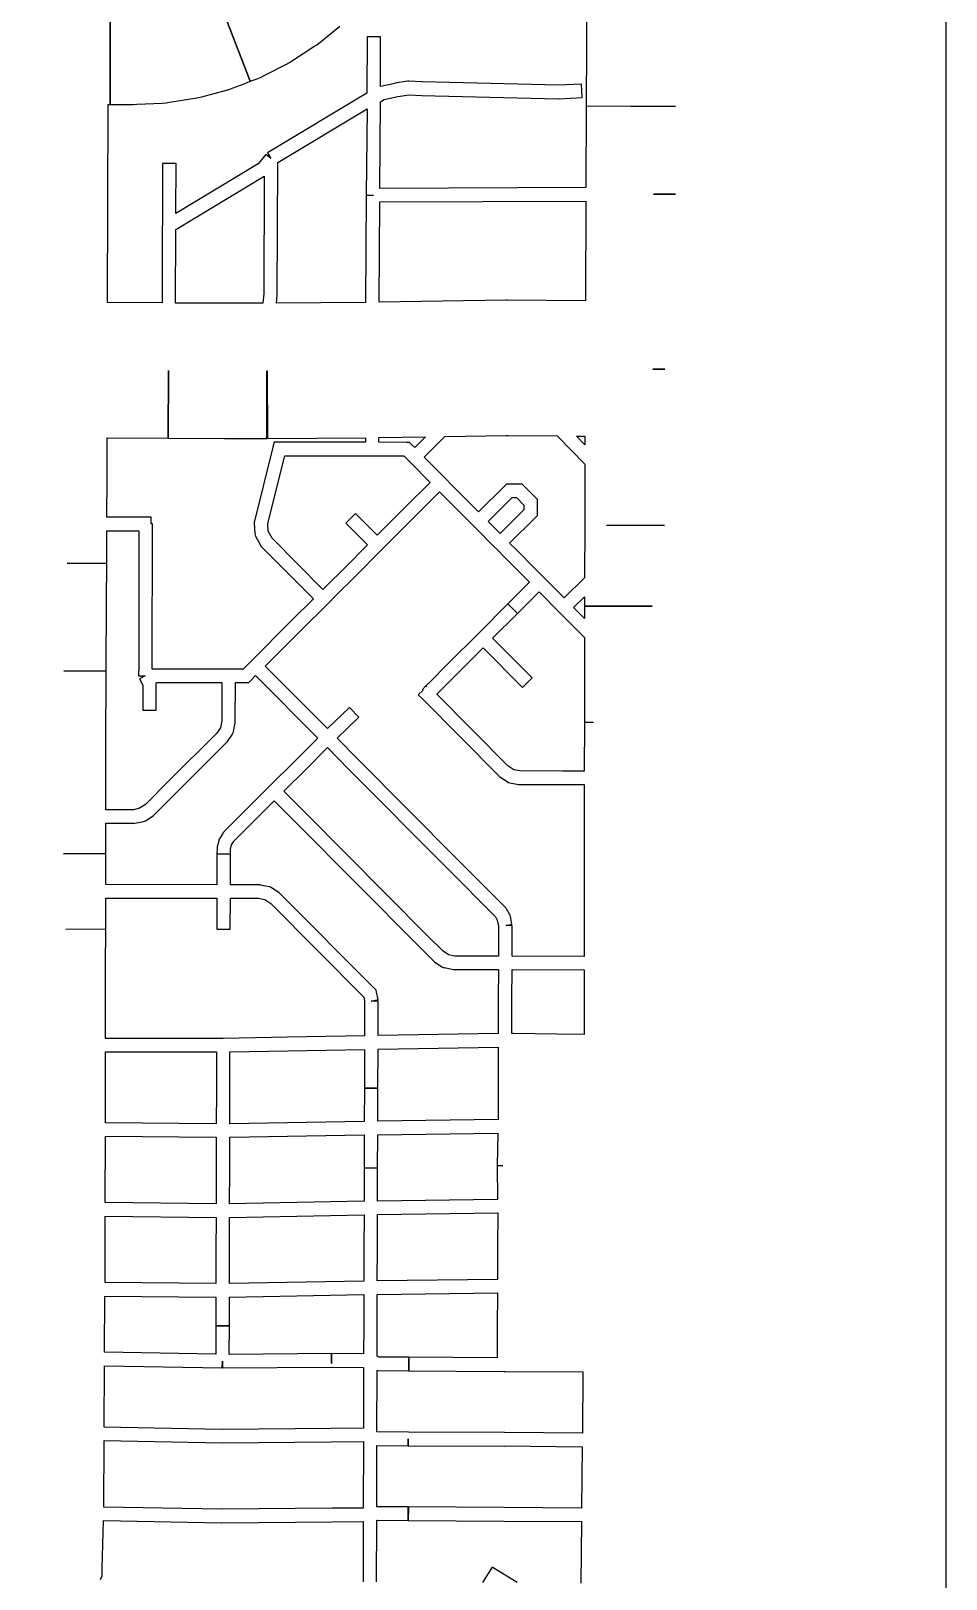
# Model space of a CAD drawing. Extents: x 0 to 1129, y 203 to 1017.
# Drawn here: x 847.4 to 923.7, y 613.4 to 742.6 of the extents above; entities that cross this region are included whole.
import ezdxf

# ---------------------------------------------------------------- set-up
doc = ezdxf.new("R2010")
doc.units = 0
doc.layers.get('0').update_dxf_attribs({"linetype": 'CONTINUOUS'})

msp = doc.modelspace()

# ---------------------------------------------------------------- linework, layer by layer
at = {"color": 1}
for points in [[(43.7515, 988.370444), (43.7515, 799.613167), (43.18, 799.627278), (42.890722, 788.338378), (43.7515, 788.317154), (43.7515, 276.027377), (923.734511, 276.027377), (923.734511, 988.370377), (43.7515, 988.370444)], [(893.755399, 746.428423), (893.706022, 736.353089), (901.163733, 736.317823), (901.163733, 736.310824), (893.706022, 736.339046), (893.677799, 729.530424), (876.49751, 729.466912), (876.553955, 736.698868), (876.850288, 736.882313), (877.986244, 737.129268), (878.931666, 737.291535), (879.954733, 737.228023), (879.961732, 737.228023), (879.968731, 737.228023), (891.377553, 736.952868), (891.398776, 736.952868), (891.419999, 736.952868), (893.367332, 737.044602), (893.317932, 738.17349), (891.412932, 738.07469), (891.412932, 738.081689), (880.025266, 738.356845), (879.997043, 738.356845), (878.903421, 738.420356), (878.839932, 738.427355), (878.783488, 738.420356), (877.767488, 738.243956), (877.760489, 738.243956), (877.739266, 738.236957), (876.532754, 737.961779), (876.553977, 742.131623), (875.425089, 742.131623), (875.396866, 737.425556), (867.113644, 732.43729), (867.402933, 731.957512), (866.965466, 732.303246), (866.337533, 731.513023), (859.472489, 727.364357), (859.486487, 731.54829), (858.357598, 731.54829), (858.357598, 731.541291), (858.3436, 726.369557), (858.336601, 726.369557), (858.315378, 719.906668), (853.7716, 719.934891), (853.828044, 736.48018), (853.990311, 736.48018), (853.983312, 747.769069)], [(853.990378, 747.769023), (853.990378, 736.480135), (855.761312, 736.480135), (855.83189, 736.480135), (855.90949, 736.473135), (856.212867, 736.487134), (858.350712, 736.592978), (858.647045, 736.614201), (858.936334, 736.656535), (861.045934, 736.995201), (861.342267, 737.044602), (861.62449, 737.122201), (863.691756, 737.679579), (863.981045, 737.750157), (864.256201, 737.855979), (865.166378, 738.208757), (865.667312, 738.406313), (863.635312, 743.676824), (865.674378, 738.406313), (866.252934, 738.625046), (866.521045, 738.730868), (866.789156, 738.871979), (868.694156, 739.838602), (868.955223, 739.972646), (869.202156, 740.141979), (870.994267, 741.306157), (871.241223, 741.461357), (871.474045, 741.658912), (873.139156, 743.006535)], [(875.418067, 736.120222), (875.361622, 728.902378), (875.933111, 728.895378), (875.933111, 728.888379), (875.361622, 728.895378), (875.305178, 719.94189), (867.861556, 719.878378), (867.925044, 720.548645), (867.932043, 720.576867), (867.932043, 720.59809), (867.967332, 731.632979), (875.418067, 736.120222)], [(866.838511, 730.497204), (866.803222, 720.654693), (866.732667, 719.878582), (863.592956, 719.878582), (863.571733, 719.878582), (859.444244, 719.899805), (859.465467, 726.045205), (866.838511, 730.497204)], [(899.322289, 728.994179), (901.163778, 728.98718), (901.163778, 728.980181), (899.322289, 728.98718), (899.322289, 728.994179)], [(893.677845, 728.40149), (893.649622, 720.068867), (887.123222, 720.125312), (887.052667, 720.125312), (886.996222, 720.125312), (876.434067, 719.963045), (876.490511, 728.337978), (893.677845, 728.40149)], [(858.858667, 714.255202), (858.830444, 708.610758), (863.536511, 708.589535), (863.55051, 708.589535), (863.557509, 708.589535), (867.071175, 708.589535), (867.071175, 714.233979), (867.078174, 714.233979), (867.127575, 708.589535), (875.283797, 708.653046), (875.283797, 708.272023), (869.879241, 708.279023), (868.122397, 708.279023), (867.677908, 708.279023), (867.572086, 707.855689), (866.026908, 701.689134), (866.01291, 701.611511), (866.01291, 701.526845), (866.069354, 700.659023), (866.076353, 700.546134), (866.125731, 700.440312), (866.527909, 699.671245), (866.563175, 699.600689), (866.61962, 699.537201), (870.944664, 695.190978), (869.124353, 693.384756), (865.73062, 689.983956), (865.088575, 689.334845), (863.867953, 689.341844), (863.867953, 689.334845), (860.749398, 689.341844), (857.496798, 689.341844), (857.510796, 701.456244), (857.412041, 701.456244), (857.412041, 702.020688), (856.946351, 702.020688), (853.700796, 702.020688), (853.722019, 705.329733), (853.729018, 707.566332), (853.736017, 708.645844), (858.823084, 708.610555), (858.858667, 714.255202)], [(899.265845, 714.382315), (900.274778, 714.382315), (900.274778, 714.375316), (899.265845, 714.382315)], [(880.293444, 708.730623), (879.3974, 707.827512), (879.129266, 708.095623), (878.959933, 708.264957), (878.720067, 708.264957), (876.412889, 708.271956), (876.412889, 708.667067), (880.293444, 708.730623)], [(887.038556, 708.836445), (887.1726, 708.836445), (891.278956, 708.801179), (893.607266, 706.458734), (893.593268, 701.343468), (893.579044, 696.947846), (891.864556, 695.282734), (890.178289, 696.983112), (889.515044, 697.646357), (887.828778, 699.346734), (887.320778, 699.84769), (889.465667, 701.992579), (889.635, 702.161912), (889.635, 702.38769), (889.635, 703.107334), (889.635, 703.262579), (889.635, 703.488357), (889.472734, 703.65769), (888.527266, 704.610179), (888.365, 704.779512), (888.125111, 704.779512), (887.991044, 704.779512), (887.285489, 704.779512), (887.045622, 704.779512), (886.883333, 704.610179), (884.724333, 702.458223), (884.2234, 702.959179), (882.530067, 704.659556), (881.880956, 705.322801), (880.194667, 707.030223), (881.916222, 708.751779), (887.038556, 708.836445)], [(892.887622, 708.794135), (893.607266, 708.787135), (893.607266, 708.102735), (893.607266, 708.067469), (892.887622, 708.794135)], [(868.560067, 707.150066), (869.879444, 707.150066), (875.848444, 707.143067), (878.494289, 707.136068), (878.995222, 706.628068), (880.688556, 704.92769), (878.720067, 702.966223), (876.264734, 700.517957), (874.465556, 702.324179), (873.661222, 701.533957), (875.467444, 699.720668), (873.5554, 697.801556), (872.017266, 696.263468), (871.742111, 695.98829), (867.494667, 700.263957), (867.184222, 700.849556), (867.148956, 701.505734), (868.560067, 707.150066)], [(881.478778, 704.130266), (881.739845, 703.869199), (883.433178, 702.168821), (884.329222, 701.26571), (884.322223, 701.26571), (886.121401, 699.452444), (886.1284, 699.452444), (887.031511, 698.542266), (888.7178, 696.848932), (888.978845, 696.587865), (887.179689, 694.774599), (887.984023, 693.977332), (889.776134, 695.776488), (891.455356, 694.090221), (893.572023, 691.966488), (893.565023, 688.671555), (893.558024, 684.896821), (894.298869, 684.896821), (894.298869, 684.889822), (893.558024, 684.889822), (893.551025, 680.818755), (891.730714, 680.825754), (888.181759, 680.832753), (887.659648, 680.938598), (887.165759, 681.270198), (881.232048, 687.239198), (881.316714, 687.31682), (881.323714, 687.323819), (881.330713, 687.330818), (883.045224, 689.052374), (885.105446, 691.112596), (888.393335, 687.796508), (889.190624, 688.600818), (885.895668, 691.909885), (887.970002, 693.977174), (887.17978, 694.774441), (884.710335, 692.312063), (882.247958, 689.85673), (880.54049, 688.142219), (880.54049, 688.13522), (880.533491, 688.12822), (880.328892, 687.930665), (880.39238, 687.860109), (880.378382, 687.85311), (880.307826, 687.923643), (880.039715, 687.641421), (880.103227, 687.577932), (879.701049, 687.182821), (880.039715, 686.851199), (886.417938, 680.430666), (886.460271, 680.381266), (886.502604, 680.353043), (887.116426, 679.943821), (887.215227, 679.873266), (887.328116, 679.852042), (888.054826, 679.710931), (888.104204, 679.703932), (888.160649, 679.703932), (891.730782, 679.696933), (893.551093, 679.689934), (893.551093, 678.187089), (893.544094, 678.187089), (893.537095, 671.512556), (893.537095, 665.353045), (887.518695, 665.374268), (887.518695, 667.94249), (886.989539, 667.94249), (887.504583, 668.041291), (887.38465, 668.690402), (887.363427, 668.782113), (887.314027, 668.873824), (887.045938, 669.311291), (887.010649, 669.37478), (886.961272, 669.431224), (882.91136, 673.502268), (874.719872, 681.750224), (872.920694, 683.563513), (874.748094, 685.313291), (873.957872, 686.131735), (872.123427, 684.367824), (866.923494, 689.588935), (869.929138, 692.58049), (872.137538, 694.795958), (872.814872, 695.473291), (874.345938, 696.997291), (876.660161, 699.311513), (876.660161, 699.318512), (879.524694, 702.176001), (881.478778, 704.130266)], [(887.518333, 703.650488), (887.892289, 703.650488), (888.506111, 703.029599), (888.506111, 702.627421), (886.523489, 700.651865), (885.521622, 701.660821), (887.518333, 703.650488)], [(853.701044, 700.891777), (856.382155, 700.891777), (856.368157, 689.186599), (856.361158, 689.186599), (856.361158, 688.777377), (856.911491, 688.777377), (856.424669, 688.523377), (856.706892, 687.987154), (856.706892, 685.905777), (857.83578, 685.905777), (857.83578, 688.10711), (857.84278, 688.212932), (860.749668, 688.212932), (863.30378, 688.205933), (863.29678, 685.023889), (863.183892, 684.445333), (862.859359, 683.951444), (858.950558, 680.056778), (856.953847, 678.053), (856.925625, 678.039002), (856.445847, 677.714446), (855.93078, 677.59449), (855.916782, 677.59449), (853.793049, 677.59449), (853.623715, 677.59449), (853.623715, 683.295379), (853.630714, 683.295379), (853.651938, 688.77049), (853.651938, 689.165602), (850.131227, 689.193824), (853.644871, 689.179826), (853.673093, 695.042981), (853.708382, 698.133314), (850.385227, 698.175648), (853.708382, 698.189646), (853.701044, 700.891777)], [(895.434667, 701.343332), (900.239489, 701.329108), (895.434667, 701.336108), (895.434667, 701.343332)], [(893.572, 695.381738), (893.572, 694.598583), (899.2094, 694.584359), (893.572, 694.591358), (893.572, 693.568291), (892.654778, 694.478469), (893.572, 695.381738)], [(866.125889, 688.791668), (871.318778, 683.577602), (869.498444, 681.757291), (867.283, 679.555958), (863.473, 675.745958), (863.437711, 675.703602), (863.409489, 675.654224), (863.331889, 675.548402), (863.331889, 675.541403), (863.32489, 675.527405), (863.106179, 675.174627), (863.056801, 675.104071), (863.042577, 675.01236), (862.9156, 674.50436), (862.901376, 674.440849), (862.901376, 674.370294), (862.894377, 673.904627), (864.023266, 673.890629), (864.030265, 674.306918), (864.114931, 674.659673), (864.27722, 674.927807), (864.28422, 674.941805), (864.312442, 674.977094), (867.68502, 678.349649), (869.484175, 676.536383), (879.665331, 666.284649), (879.665331, 666.27765), (880.977687, 664.979428), (881.012953, 664.937117), (881.055286, 664.908895), (881.669108, 664.492606), (881.760842, 664.429117), (881.873731, 664.414893), (882.600442, 664.259694), (882.656886, 664.252695), (882.706286, 664.252695), (886.389286, 664.245695), (886.375288, 661.804496), (886.368289, 658.911695), (876.3494, 658.735318), (876.3494, 661.621029), (875.777889, 661.621029), (876.342333, 661.740985), (876.215333, 662.354807), (876.180067, 662.52414), (876.060111, 662.637029), (868.157889, 670.602762), (868.115556, 670.638051), (868.066155, 670.673318), (867.452333, 671.089607), (867.3606, 671.153096), (867.247711, 671.167094), (866.521, 671.308205), (866.471622, 671.322203), (866.422222, 671.322203), (864.023333, 671.336201), (864.023333, 673.890313), (862.894444, 673.897312), (862.894444, 671.336156), (853.616378, 671.350154), (853.630602, 673.911332), (850.102824, 673.925331), (853.630602, 673.93233), (853.623602, 676.465263), (853.792936, 676.465263), (855.930758, 676.465263), (855.987202, 676.458264), (856.036602, 676.479487), (856.77038, 676.620598), (856.883269, 676.634596), (856.982047, 676.705174), (857.588825, 677.121441), (857.638225, 677.142664), (857.673491, 677.192064), (859.740758, 679.252286), (863.706003, 683.210442), (863.748313, 683.245731), (863.776536, 683.302175), (864.18578, 683.915997), (864.249269, 684.007731), (864.277491, 684.12062), (864.418602, 684.854398), (864.425602, 684.903775), (864.425602, 684.96022), (864.432601, 688.212842), (865.314556, 688.205843), (865.547378, 688.205843), (865.716712, 688.375176), (866.125889, 688.791668)], [(872.116067, 682.780538), (873.915222, 680.953138), (882.106734, 672.712249), (886.128378, 668.655316), (886.290667, 668.380161), (886.389444, 667.865094), (886.389444, 665.374471), (882.734667, 665.381471), (882.205489, 665.494359), (881.746889, 665.804804), (880.462778, 667.081871), (870.288667, 677.333582), (868.482444, 679.146848), (870.302778, 680.967204), (872.116067, 682.780538)], [(853.616378, 670.221311), (862.894444, 670.207313), (862.880446, 667.632023), (864.009335, 667.632023), (864.023333, 670.207313), (866.351667, 670.200313), (866.902, 670.094491), (867.388822, 669.762892), (875.142889, 661.959425), (875.220511, 661.606669), (875.220511, 658.720936), (868.792889, 658.608047), (863.409489, 658.509269), (862.760378, 658.50227), (862.753378, 658.50227), (853.595267, 658.50227), (853.588268, 664.492425), (853.588268, 664.499425), (853.588268, 664.555869), (853.630624, 667.596825), (850.286268, 667.639158), (853.630624, 667.660381), (853.616378, 670.221311)], [(887.518333, 664.245447), (893.536734, 664.231449), (893.529734, 661.649093), (893.529734, 658.819826), (891.250801, 658.855093), (887.617179, 658.911537), (887.497246, 658.911537), (887.504245, 661.804338), (887.518333, 664.245447)], [(853.595222, 657.373201), (862.760378, 657.373201), (862.767377, 657.373201), (862.852043, 657.373201), (862.852043, 654.134689), (862.845044, 651.383023), (853.595222, 651.460622), (853.595222, 657.373201)], [(886.368289, 657.782513), (886.368289, 654.889758), (886.36129, 654.889758), (886.36129, 654.508735), (886.354291, 651.728869), (876.321313, 651.587758), (876.328313, 654.346469), (875.199424, 654.346469), (875.192425, 651.573624), (863.974069, 651.383135), (863.981068, 654.134802), (863.981068, 657.387402), (868.807068, 657.479135), (875.220579, 657.592024), (875.206355, 654.353536), (876.3282, 654.346537), (876.335199, 654.346537), (876.349423, 657.606203), (886.368289, 657.782513)], [(853.595222, 650.331711), (862.845044, 650.254111), (862.831046, 647.481266), (862.824047, 644.694333), (853.581269, 644.800155), (853.595222, 650.331711)], [(886.340067, 650.599845), (886.290667, 647.883444), (886.742222, 647.869446), (886.290667, 647.869446), (886.318889, 645.061335), (876.3, 644.920224), (876.306999, 647.678935), (875.17811, 647.685934), (875.171111, 644.906045), (863.952778, 644.694378), (863.959777, 647.481312), (863.973775, 650.254156), (875.192131, 650.444645), (875.177907, 647.693001), (876.306796, 647.678777), (876.32102, 650.458688), (886.340067, 650.599845)], [(853.581111, 643.671537), (862.823889, 643.565715), (862.809891, 640.792871), (862.802892, 638.03416), (853.560091, 638.118826), (853.581111, 643.671537)], [(875.171111, 643.777382), (875.157113, 641.018649), (875.150114, 638.245826), (863.931803, 638.041227), (863.938802, 640.792871), (863.9528, 643.565715), (875.171111, 643.777382)], [(886.325933, 643.932491), (886.318934, 641.166714), (886.318934, 641.159714), (886.304936, 638.386892), (876.27898, 638.259892), (876.285979, 641.011559), (876.299977, 643.791448), (886.325933, 643.932491)], [(886.297711, 637.258455), (886.290712, 634.436233), (886.276714, 631.839788), (878.910714, 631.889189), (878.896715, 630.7603), (886.834204, 630.703855), (886.940049, 630.703855), (893.424116, 630.675633), (893.388826, 625.546233), (886.897715, 625.609722), (886.897715, 625.602722), (878.868493, 625.630945), (876.243826, 625.659167), (876.257825, 630.774433), (876.342491, 630.774433), (878.896602, 630.760435), (878.903602, 631.889324), (876.43418, 631.903322), (876.264846, 631.966834), (876.271846, 634.577389), (876.278845, 637.1315), (886.297711, 637.258455)], [(875.149933, 637.117457), (875.142934, 634.577457), (875.135935, 632.164457), (872.468912, 632.199746), (872.461913, 631.353079), (872.447915, 632.199746), (863.924804, 632.129168), (863.938802, 634.506901), (862.809913, 634.5139), (862.795915, 632.136167), (853.524915, 632.312567), (853.553137, 636.990389), (862.802982, 636.905722), (862.809981, 634.5139), (863.93887, 634.5139), (863.931871, 636.905722), (875.149933, 637.117457)], [(863.353044, 631.556889), (863.360043, 630.992444), (872.454666, 631.070067), (875.12871, 631.034778), (875.114712, 625.975933), (872.426556, 625.947711), (863.324867, 625.863044), (863.310869, 625.863044), (853.482469, 626.053556), (853.517758, 631.182956), (863.339091, 630.992444), (863.353044, 631.556889)], [(853.482333, 624.924892), (863.303667, 624.734381), (863.310666, 624.734381), (863.324664, 624.734381), (872.440442, 624.819048), (875.114509, 624.84727), (875.10751, 619.301626), (872.496931, 619.280403), (863.303554, 619.195736), (863.289556, 619.195736), (853.447044, 619.379181), (853.482333, 624.924892)], [(876.215469, 613.149091), (876.236692, 618.264358), (876.307225, 618.278356), (876.335447, 618.278356), (878.861359, 618.257133), (878.861359, 619.386022), (876.314292, 619.407245), (876.271958, 619.407245), (876.236692, 619.400246), (876.243691, 624.529646), (878.854247, 624.501424), (878.861178, 625.065891)], [(878.861178, 625.065891), (878.861178, 624.501446), (886.897444, 624.473224), (886.897444, 624.480223), (893.374444, 624.416734), (893.325044, 619.301468), (886.869222, 619.343779), (878.875266, 619.386135), (878.868267, 619.386135), (878.861268, 618.257246), (886.869313, 618.21489), (893.311046, 618.172579), (893.26869, 613.036135)], [(853.192977, 613.332445), (853.312932, 613.635846), (853.32693, 614.256734), (853.432956, 618.250292)], [(853.432956, 618.250292), (863.289556, 618.066847), (863.296555, 618.066847), (863.303554, 618.066847), (872.503998, 618.151514), (875.10751, 618.172737), (875.086286, 613.149182)], [(887.934735, 613.071311), (885.853358, 614.369533), (885.056069, 613.085422)]]:
    msp.add_lwpolyline(points, dxfattribs=at)

doc.saveas('drawing.dxf')
